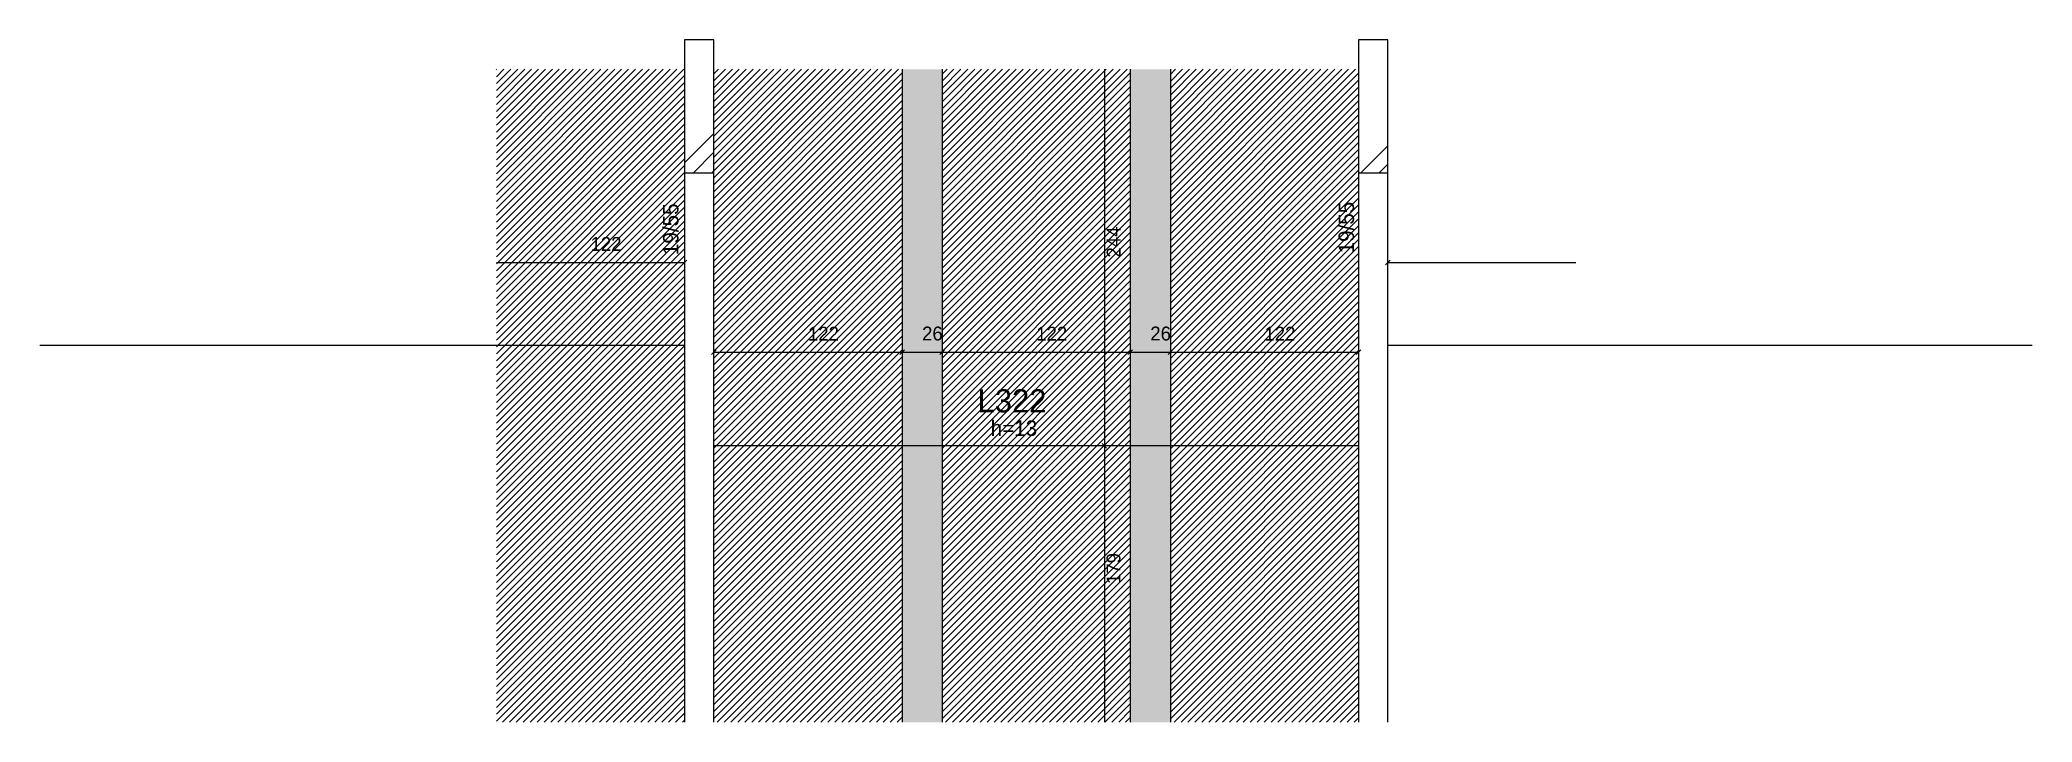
# Model space of a CAD drawing. Header units: metres. Extents: x 3604 to 4896, y 1668 to 2110.
import ezdxf

# ---------------------------------------------------------------- set-up
doc = ezdxf.new("R2010")
doc.units = ezdxf.units.M
for name, color, linetype in [('3', 7, 'Continuous'), ('4', 7, 'Continuous'), ('7', 7, 'Continuous'), ('9', 7, 'Continuous'), ('Hachura', 7, 'Continuous'), ('Painéis', 7, 'Continuous'), ('REAPROVEITAMENTO', 7, 'Continuous')]:
    doc.layers.add(name, color=color, linetype=linetype)

msp = doc.modelspace()

# ---------------------------------------------------------------- hatches: boundary and pattern name
at = {"layer": '9'}
h = msp.add_hatch(color=7, dxfattribs=at)
h.dxf.hatch_style = 1
h.paths.add_polyline_path([(4459.1, 1890.9), (4459.1, 1890.9), (4459.1, 2090.9), (4459.1, 2090.9), (4459.1, 1890.9)])
h = msp.add_hatch(color=7, dxfattribs=at)
h.dxf.hatch_style = 1
h.paths.add_polyline_path([(4478.1, 1890.9), (4478.1, 1890.9), (4478.1, 2090.9), (4478.1, 2090.9), (4478.1, 1890.9)])
at = {"layer": 'Hachura'}
h = msp.add_hatch(color=7, dxfattribs=at)
h.dxf.hatch_style = 1
h.paths.add_polyline_path([(4163.1, 1667.9), (4189.1, 1667.9), (4189.1, 2090.9), (4163.1, 2090.9), (4163.1, 1667.9)])
h = msp.add_hatch(color=7, dxfattribs=at)
h.dxf.hatch_style = 1
h.paths.add_polyline_path([(4311.1, 1667.9), (4337.1, 1667.9), (4337.1, 2090.9), (4311.1, 2090.9), (4311.1, 1667.9)])
at = {"layer": 'REAPROVEITAMENTO'}
h = msp.add_hatch(dxfattribs=at)
h.set_pattern_fill('ANSI31')
h.paths.add_polyline_path([(4022.1, 1667.9), (3900.1, 1667.9), (3900.1, 2090.9), (4022.1, 2090.9), (4022.1, 1667.9)])
h = msp.add_hatch(dxfattribs=at)
h.set_pattern_fill('ANSI31')
h.paths.add_polyline_path([(4163.1, 1667.9), (4041.1, 1667.9), (4041.1, 2090.9), (4163.1, 2090.9), (4163.1, 1667.9)])
h = msp.add_hatch(dxfattribs=at)
h.set_pattern_fill('ANSI31')
h.paths.add_polyline_path([(4311.1, 1667.9), (4189.1, 1667.9), (4189.1, 2090.9), (4311.1, 2090.9), (4311.1, 1667.9)])
h = msp.add_hatch(dxfattribs=at)
h.set_pattern_fill('ANSI31')
h.paths.add_polyline_path([(4459.1, 1667.9), (4337.1, 1667.9), (4337.1, 2090.9), (4459.1, 2090.9), (4459.1, 1667.9)])

# ---------------------------------------------------------------- linework, layer by layer
at = {"layer": '3', "color": 3, "lineweight": 25}
for p, q in [((4022.1, 2030.2), (4041.1, 2049.2)), ((4460.6, 2023.9), (4478.1, 2041.4)), ((4027.8, 2023.9), (4041.1, 2037.2)), ((4472.6, 2023.9), (4478.1, 2029.4)), ((4039.8, 2023.9), (4041.1, 2025.2))]:
    msp.add_line(p, q, dxfattribs=at)
for points in [[(4022.1, 2023.9), (4022.1, 1667.9)], [(4041.1, 1667.9), (4041.1, 2023.9)], [(4459.1, 2023.9), (4459.1, 1667.9)], [(4478.1, 1667.9), (4478.1, 2023.9)]]:
    msp.add_lwpolyline(points, dxfattribs=at)
at = {"layer": '7', "color": 7, "lineweight": 25}
for points in [[(4022.1, 2023.9), (4041.1, 2023.9), (4041.1, 2109.9), (4022.1, 2109.9), (4022.1, 2023.9)], [(4459.1, 2023.9), (4478.1, 2023.9), (4478.1, 2109.9), (4459.1, 2109.9), (4459.1, 2023.9)]]:
    msp.add_lwpolyline(points, dxfattribs=at)
at = {"layer": 'Painéis', "color": 200, "lineweight": 25}
for p, q in [((4163.1, 2090.9), (4163.1, 1667.9)), ((4189.1, 2090.9), (4189.1, 1667.9)), ((4311.1, 2090.9), (4311.1, 1667.9)), ((4337.1, 2090.9), (4337.1, 1667.9)), ((4022, 1911.9), (3604, 1911.9)), ((4896, 1911.9), (4478, 1911.9)), ((4459, 1846.9), (4041, 1846.9))]:
    msp.add_line(p, q, dxfattribs=at)
at = {"layer": 'Painéis', "color": 4, "lineweight": 25}
for p, q in [((4294.3, 2090.9), (4294.3, 1846.9)), ((3900.1, 1965.7), (4022.1, 1965.7)), ((4478.1, 1965.7), (4600.1, 1965.7)), ((4041.1, 1907.6), (4163.1, 1907.6)), ((4163.1, 1907.6), (4189.1, 1907.6)), ((4189.1, 1907.6), (4311.1, 1907.6)), ((4311.1, 1907.6), (4337.1, 1907.6)), ((4337.1, 1907.6), (4459.1, 1907.6)), ((4294.3, 1846.9), (4294.3, 1667.9))]:
    msp.add_line(p, q, dxfattribs=at)
at = {"layer": 'Painéis', "color": 0, "lineweight": 25}
for p, q in [((4020.6, 1964.2), (4023.6, 1967.2)), ((4479.6, 1967.2), (4476.6, 1964.2)), ((4042.6, 1909.1), (4039.6, 1906.1)), ((4161.6, 1906.1), (4164.6, 1909.1)), ((4164.6, 1909.1), (4161.6, 1906.1)), ((4187.6, 1906.1), (4190.6, 1909.1)), ((4190.6, 1909.1), (4187.6, 1906.1)), ((4309.6, 1906.1), (4312.6, 1909.1)), ((4312.6, 1909.1), (4309.6, 1906.1)), ((4335.6, 1906.1), (4338.6, 1909.1)), ((4338.6, 1909.1), (4335.6, 1906.1)), ((4457.6, 1906.1), (4460.6, 1909.1)), ((4292.8, 1848.4), (4295.8, 1845.4)), ((4295.8, 1845.4), (4292.8, 1848.4))]:
    msp.add_line(p, q, dxfattribs=at)

# ---------------------------------------------------------------- texts
at = {"layer": '3', "color": 3, "lineweight": 25}
for p in [(4018.1, 1970.5), (4456.2, 1971.6)]:
    msp.add_text('19/55', height=10, rotation=90, dxfattribs=at).set_placement(p)
msp.add_text('h=13', height=10, dxfattribs=at).set_placement((4220.6, 1853.4))
at = {"layer": '4', "color": 4, "lineweight": 25}
msp.add_text('L322', height=15, dxfattribs=at).set_placement((4212.1, 1868.6))
at = {"layer": 'Painéis', "color": 240, "lineweight": 25}
for s, p in [('122', (3961.1, 1973.2)), ('122', (4102.1, 1915.1)), ('26', (4176.1, 1915.2)), ('122', (4250.1, 1915.1)), ('26', (4324.1, 1915.2)), ('122', (4398.1, 1915.1))]:
    msp.add_text(s, height=9, dxfattribs=at).set_placement(p)
for s, p in [('244', (4304.8, 1968.9)), ('179', (4304.7, 1757.4))]:
    msp.add_text(s, height=9, rotation=90, dxfattribs=at).set_placement(p)

doc.saveas('drawing.dxf')
